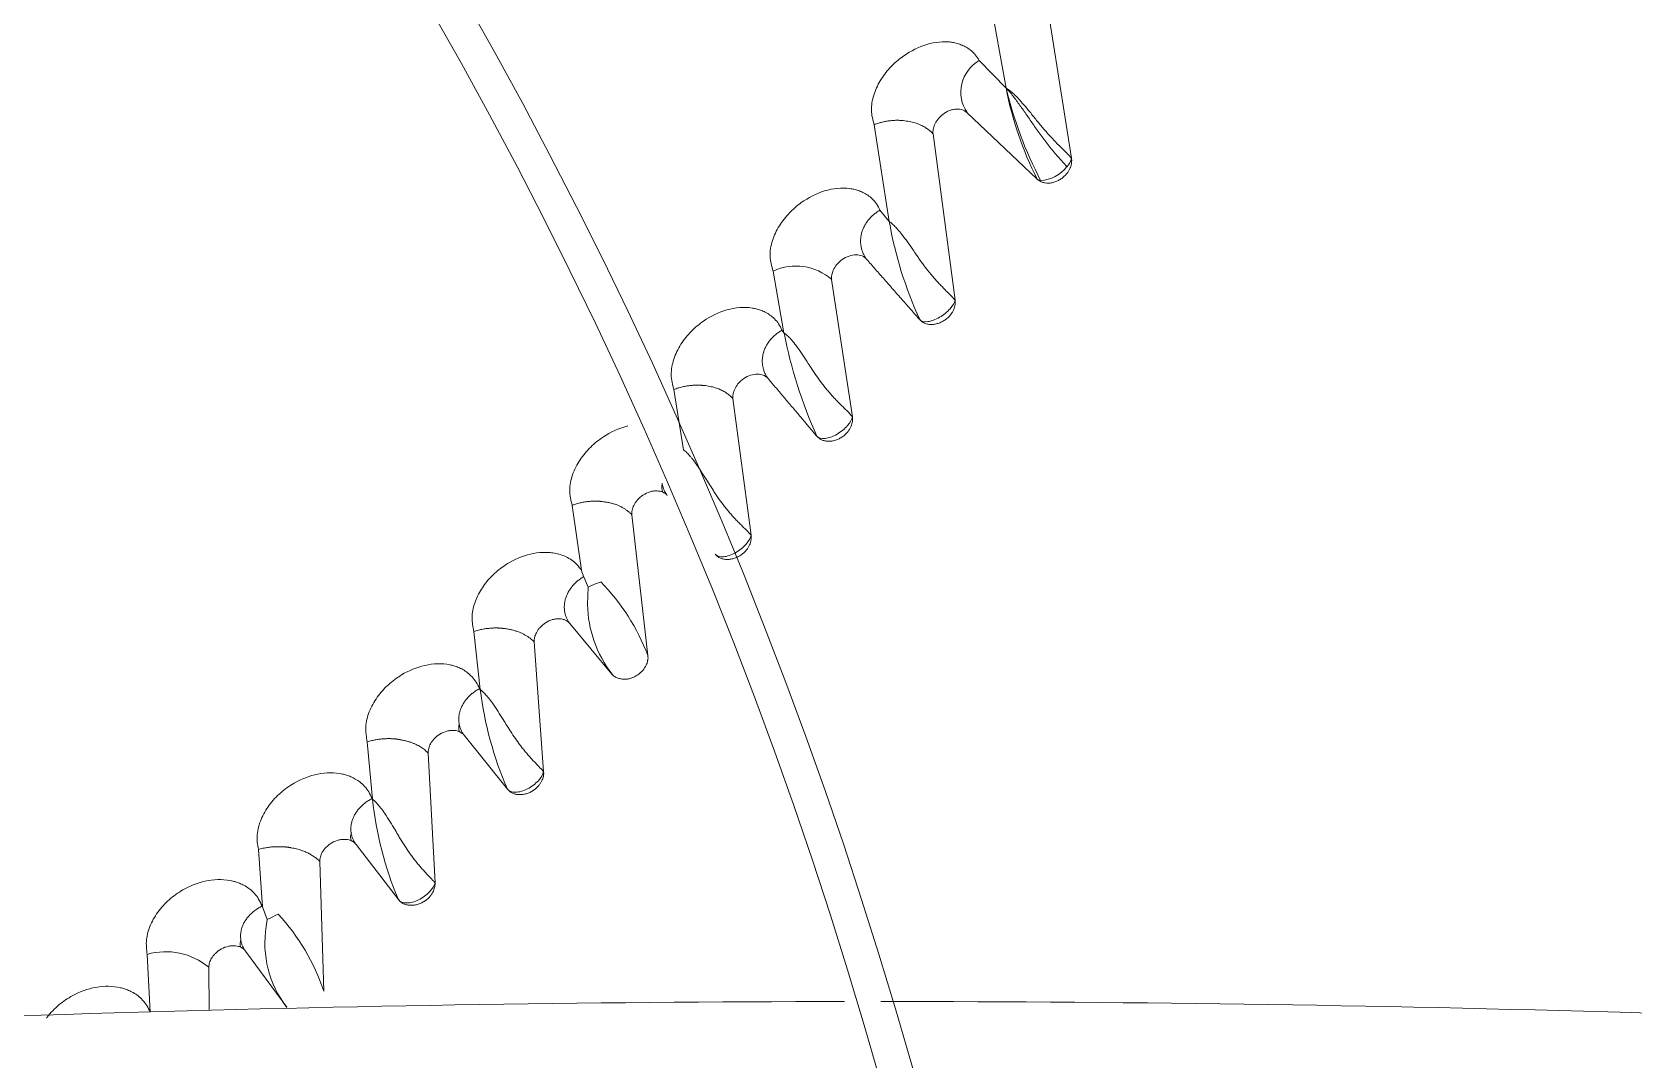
# Model space of a CAD drawing. Header units: millimetres. Extents: x 113490 to 142599, y -20467 to 115.
# Drawn here: x 130374.7 to 130490.2, y -10194.1 to -10119.9 of the extents above; entities that cross this region are included whole.
import ezdxf

# ---------------------------------------------------------------- set-up
doc = ezdxf.new("R2010")
doc.units = ezdxf.units.MM
doc.layers.add('DV3_0', color=7, linetype='Continuous')

msp = doc.modelspace()

# ---------------------------------------------------------------- linework, layer by layer
at = {"layer": 'DV3_0', "color": 7, "linetype": 'Continuous', "lineweight": 15}
for p, q in [((130443.34, -10115.26), (130444.92, -10123.99)), ((130447.54, -10115.85), (130449.63, -10129.04)), ((130444.92, -10123.99), (130442.98, -10122.01)), ((130447.16, -10130.55), (130442.1, -10125.76)), ((130435.41, -10126.64), (130436.48, -10133.6)), ((130439.65, -10127.28), (130441.24, -10139.27)), ((130436.48, -10133.6), (130435.82, -10132.79)), ((130428.12, -10137.18), (130428.9, -10141.63)), ((130432.34, -10137.79), (130433.84, -10147.68)), ((130428.9, -10141.63), (130428.76, -10141.44)), ((130420.97, -10145.72), (130421.65, -10150.06)), ((130425.22, -10146.37), (130426.53, -10156.23)), ((130413.63, -10154.07), (130414.3, -10158.75)), ((130417.94, -10154.75), (130419.09, -10164.89)), ((130414.79, -10159.97), (130414.46, -10159.22)), ((130414.79, -10159.97), (130415.24, -10159.75)), ((130415.24, -10159.75), (130415.71, -10159.58)), ((130414.74, -10161.21), (130414.79, -10159.97)), ((130406.55, -10163.16), (130407, -10167.35)), ((130416.5, -10166.23), (130413.46, -10162.59)), ((130410.89, -10163.92), (130411.57, -10173.27)), ((130407, -10167.35), (130406.95, -10167.28)), ((130398.85, -10171.12), (130399.23, -10175.25)), ((130408.96, -10174.54), (130405.84, -10170.65)), ((130403.25, -10171.93), (130403.74, -10181.28)), ((130399.23, -10175.25), (130399.2, -10175.21)), ((130391, -10178.88), (130391.3, -10183.01)), ((130401.1, -10182.49), (130398.05, -10178.53)), ((130395.43, -10179.75), (130395.73, -10189.1)), ((130391.3, -10183.01), (130391.27, -10182.97)), ((130391.64, -10183.94), (130391.3, -10183.01)), ((130391.56, -10184.44), (130391.64, -10183.94)), ((130391.64, -10183.94), (130391.99, -10183.75)), ((130391.99, -10183.75), (130392.26, -10183.62)), ((130392.26, -10183.62), (130392.44, -10183.55)), ((130393.05, -10190.26), (130390.08, -10186.21)), ((130382.98, -10186.44), (130383.21, -10190.61)), ((130387.43, -10187.38), (130387.46, -10190.48))]:
    msp.add_line(p, q, dxfattribs=at)
for centre, radius, start, end in [((130105.24, -10288.99), 551.5, 15.4775, 74.5225), ((130105.24, -10288.99), 456, 316.0129, 45.5635), ((130105.24, -10288.99), 477.5, 316.9802, 43.0198), ((130105.24, -10288.99), 453.5, 315.9918, 45.5613), ((130105.24, -10288.99), 457, 12.0648, 38.7918), ((130105.24, -10288.99), 346, 316.5062, 45.3204), ((130105.24, -10288.99), 343.5, 315.6512, 45.622), ((130444.3, -10124.29), 2.64, 120.02, 213.6405), ((130469.08, -10119.4), 24.59, 190.7346, 206.9553), ((130472.86, -10117.33), 28.72, 193.3894, 207.6128), ((130464.96, -10128.62), 28.9, 189.9095, 204.6566), ((130429.76, -10140.76), 3.94, 48.9972, 114.5532), ((130461.79, -10135.27), 33.49, 190.9397, 204.3643), ((130421.09, -10152.78), 0.996, 164.4286, 200.7731), ((130408.67, -10160.95), 6.04, 16.651, 21.4082), ((130404.36, -10170.54), 15.77, 20.989, 44.0203), ((130423.15, -10161.08), 8.41, 180.9081, 217.7819), ((130433.09, -10164.11), 26.29, 187.0764, 203.3625), ((130406.33, -10170.09), 0.885, 161.2275, 200.8008), ((130424.82, -10172.51), 25.74, 186.1174, 202.8222), ((130398.5, -10177.97), 0.845, 159.536, 201.092), ((130381.13, -10193.99), 15.39, 18.5208, 42.7185), ((130399.06, -10185.62), 7.59, 171.042, 217.6939), ((130384.33, -10191.08), 4.83, 50.0895, 106.1879), ((130390.48, -10185.66), 0.795, 157.3992, 201.2102), ((130435.61, -12030.74), 1840.9, 90.07296, 93.56963), ((130435.61, -12030.74), 1840.9, 86.5108, 89.99128)]:
    msp.add_arc(centre, radius, start, end, dxfattribs=at)
at = {"layer": 'DV3_0', "color": 7, "linetype": 'Continuous', "lineweight": 20}
for centre, radius, start, end in [((130105.24, -10288.99), 461.75, 11.9044, 42.2304), ((130447.28, -10128.1), 2.55, 272.8508, 322.5113), ((130448.33, -10128.73), 1.35, 316.5606, 346.5087), ((130447.45, -10130.16), 0.49, 233.7476, 265.2283)]:
    msp.add_arc(centre, radius, start, end, dxfattribs=at)
at = {"layer": 'DV3_0', "color": 7, "linetype": 'Continuous', "lineweight": 15}
for points, knots in [([(130442.98, -10122.01), (130442.9, -10121.87), (130442.74, -10121.61), (130442.43, -10121.3), (130442.1, -10121.06), (130441.76, -10120.89), (130441.41, -10120.77), (130441.08, -10120.69), (130440.3, -10120.6), (130438.97, -10120.8), (130437.53, -10121.6), (130436.5, -10122.53), (130435.8, -10123.45), (130435.33, -10124.5), (130435.13, -10125.62), (130435.31, -10126.29), (130435.41, -10126.64)], [0, 0, 0, 0, 0.043276, 0.083851, 0.121848, 0.157353, 0.190322, 0.220681, 0.248337, 0.398285, 0.545073, 0.62947, 0.718481, 0.810504, 0.904076, 1, 1, 1, 1]), ([(130444.92, -10123.99), (130444.96, -10124.01), (130445.03, -10124.06), (130445.15, -10124.14), (130445.27, -10124.23), (130445.38, -10124.33), (130445.57, -10124.5), (130445.85, -10124.79), (130446.22, -10125.21), (130446.58, -10125.64), (130446.86, -10125.99), (130447.09, -10126.28), (130447.31, -10126.55), (130447.56, -10126.85), (130447.9, -10127.24), (130448.33, -10127.72), (130448.78, -10128.16), (130449.08, -10128.46), (130449.28, -10128.66), (130449.47, -10128.86), (130449.58, -10128.98), (130449.63, -10129.04)], [0, 0, 0, 0, 0.021136, 0.043034, 0.065722, 0.089226, 0.113567, 0.180819, 0.267102, 0.36032, 0.424226, 0.458297, 0.515829, 0.568667, 0.616874, 0.728058, 0.829043, 0.871408, 0.913772, 0.956511, 1, 1, 1, 1]), ([(130449.3, -10129.65), (130449.21, -10129.54), (130449, -10129.31), (130448.55, -10128.81), (130448.01, -10128.17), (130447.44, -10127.41), (130446.91, -10126.66), (130446.41, -10125.93), (130445.92, -10125.23), (130445.43, -10124.56), (130445.09, -10124.16), (130444.92, -10123.99)], [0, 0, 0, 0, 0.062498, 0.125002, 0.250008, 0.375015, 0.500022, 0.625028, 0.750035, 0.875042, 1, 1, 1, 1]), ([(130442.1, -10125.76), (130442.08, -10125.73), (130442.03, -10125.69), (130441.95, -10125.64), (130441.87, -10125.6), (130441.74, -10125.55), (130441.57, -10125.51), (130441.34, -10125.5), (130441.1, -10125.53), (130440.76, -10125.63), (130440.36, -10125.86), (130439.99, -10126.22), (130439.79, -10126.56), (130439.7, -10126.8), (130439.66, -10126.97), (130439.64, -10127.13), (130439.65, -10127.23), (130439.65, -10127.28)], [0, 0, 0, 0, 0.030568, 0.061113, 0.091892, 0.123156, 0.188638, 0.255339, 0.326154, 0.398049, 0.546641, 0.690305, 0.807603, 0.857297, 0.906323, 0.95344, 1, 1, 1, 1]), ([(130435.41, -10126.64), (130435.46, -10126.61), (130435.56, -10126.57), (130435.72, -10126.52), (130435.87, -10126.48), (130436.01, -10126.44), (130436.15, -10126.41), (130436.28, -10126.38), (130436.41, -10126.36), (130436.53, -10126.35), (130436.65, -10126.33), (130436.76, -10126.32), (130436.86, -10126.32), (130436.95, -10126.31), (130437.04, -10126.31), (130437.12, -10126.31), (130437.19, -10126.31), (130437.26, -10126.32), (130437.31, -10126.32), (130437.37, -10126.32), (130437.41, -10126.32), (130437.45, -10126.33), (130437.48, -10126.33), (130437.65, -10126.35), (130437.94, -10126.39), (130438.34, -10126.49), (130438.68, -10126.61), (130438.99, -10126.76), (130439.25, -10126.93), (130439.47, -10127.1), (130439.59, -10127.22), (130439.65, -10127.28)], [0, 0, 0, 0, 0.034013, 0.066516, 0.097557, 0.127175, 0.155397, 0.182242, 0.207725, 0.231853, 0.254633, 0.276066, 0.296153, 0.314893, 0.332284, 0.348322, 0.363003, 0.376325, 0.388281, 0.398868, 0.408082, 0.415918, 0.422372, 0.427442, 0.521233, 0.61073, 0.696164, 0.77766, 0.855341, 0.929378, 1, 1, 1, 1]), ([(130449.63, -10129.04), (130449.64, -10129.07), (130449.65, -10129.12), (130449.65, -10129.2), (130449.65, -10129.28), (130449.64, -10129.39), (130449.62, -10129.54), (130449.56, -10129.71), (130449.48, -10129.89), (130449.31, -10130.16), (130449.07, -10130.42), (130448.76, -10130.62), (130448.51, -10130.74), (130448.24, -10130.82), (130447.98, -10130.85), (130447.74, -10130.83), (130447.54, -10130.78), (130447.38, -10130.71), (130447.26, -10130.64), (130447.19, -10130.58), (130447.16, -10130.55)], [0, 0, 0, 0, 0.023243, 0.046646, 0.070325, 0.094393, 0.141984, 0.190048, 0.245114, 0.300885, 0.441931, 0.51503, 0.588687, 0.662721, 0.735694, 0.804836, 0.873484, 0.916387, 0.958352, 1, 1, 1, 1]), ([(130435.82, -10132.79), (130435.75, -10132.64), (130435.6, -10132.34), (130435.29, -10131.98), (130434.96, -10131.71), (130434.61, -10131.51), (130434.28, -10131.37), (130433.96, -10131.28), (130433.18, -10131.14), (130431.84, -10131.28), (130430.33, -10132.05), (130429.26, -10132.97), (130428.52, -10133.91), (130428.02, -10134.98), (130427.82, -10136.14), (130428.02, -10136.83), (130428.12, -10137.18)], [0, 0, 0, 0, 0.045903, 0.088222, 0.127121, 0.162682, 0.194844, 0.223516, 0.248586, 0.398406, 0.542873, 0.627775, 0.717223, 0.809644, 0.90359, 1, 1, 1, 1]), ([(130435.82, -10132.79), (130435.78, -10132.82), (130435.7, -10132.87), (130435.57, -10132.95), (130435.46, -10133.04), (130435.35, -10133.13), (130435.24, -10133.23), (130435.14, -10133.33), (130435.05, -10133.43), (130434.96, -10133.54), (130434.88, -10133.65), (130434.8, -10133.77), (130434.73, -10133.89), (130434.67, -10134.01), (130434.61, -10134.13), (130434.56, -10134.25), (130434.52, -10134.38), (130434.49, -10134.51), (130434.46, -10134.63), (130434.44, -10134.76), (130434.43, -10134.89), (130434.43, -10135.02), (130434.43, -10135.14), (130434.44, -10135.27), (130434.46, -10135.39), (130434.48, -10135.52), (130434.52, -10135.64), (130434.56, -10135.76), (130434.6, -10135.88), (130434.65, -10135.99), (130434.71, -10136.11), (130434.78, -10136.22), (130434.83, -10136.29), (130434.86, -10136.32)], [0, 0, 0, 0, 0.030257, 0.060484, 0.09073, 0.121035, 0.151434, 0.181953, 0.212616, 0.243438, 0.274433, 0.30561, 0.336978, 0.36854, 0.400301, 0.432265, 0.464435, 0.496814, 0.529403, 0.562193, 0.595176, 0.628335, 0.661657, 0.695123, 0.728715, 0.762415, 0.796204, 0.830066, 0.863984, 0.897946, 0.93194, 0.965959, 1, 1, 1, 1]), ([(130436.48, -10133.6), (130436.52, -10133.63), (130436.6, -10133.69), (130436.72, -10133.79), (130436.84, -10133.9), (130436.96, -10134.02), (130437.16, -10134.23), (130437.44, -10134.57), (130437.8, -10135.07), (130438.15, -10135.57), (130438.43, -10135.97), (130438.7, -10136.37), (130438.99, -10136.77), (130439.31, -10137.19), (130439.59, -10137.52), (130439.82, -10137.79), (130440.04, -10138.03), (130440.27, -10138.27), (130440.48, -10138.49), (130440.69, -10138.7), (130440.89, -10138.9), (130441.08, -10139.09), (130441.18, -10139.21), (130441.24, -10139.27)], [0, 0, 0, 0, 0.02193, 0.044623, 0.068109, 0.092415, 0.117564, 0.1874, 0.278761, 0.36922, 0.434707, 0.474881, 0.55813, 0.630924, 0.676359, 0.719959, 0.762001, 0.802791, 0.842656, 0.881945, 0.921019, 0.960246, 1, 1, 1, 1]), ([(130434.86, -10136.32), (130434.81, -10136.28), (130434.72, -10136.18), (130434.48, -10136.05), (130434.1, -10135.98), (130433.58, -10136.07), (130433.08, -10136.33), (130432.69, -10136.7), (130432.45, -10137.09), (130432.35, -10137.4), (130432.33, -10137.63), (130432.34, -10137.74), (130432.34, -10137.79)], [0, 0, 0, 0, 0.06134, 0.123453, 0.255164, 0.397247, 0.545621, 0.688819, 0.805782, 0.90458, 0.952528, 1, 1, 1, 1]), ([(130438.69, -10140.68), (130438.48, -10140.44), (130438.06, -10139.96), (130437.42, -10139.24), (130436.79, -10138.52), (130436.15, -10137.79), (130435.5, -10137.06), (130435.07, -10136.57), (130434.86, -10136.32)], [0, 0, 0, 0, 0.162615, 0.326841, 0.492682, 0.660148, 0.82925, 1, 1, 1, 1]), ([(130428.76, -10141.44), (130428.68, -10141.29), (130428.54, -10140.99), (130428.24, -10140.63), (130427.91, -10140.35), (130427.57, -10140.14), (130427.23, -10139.99), (130426.91, -10139.9), (130426.14, -10139.75), (130424.79, -10139.86), (130423.28, -10140.6), (130422.18, -10141.51), (130421.42, -10142.45), (130420.91, -10143.52), (130420.69, -10144.68), (130420.87, -10145.37), (130420.97, -10145.72)], [0, 0, 0, 0, 0.045816, 0.088117, 0.127063, 0.162735, 0.195085, 0.224033, 0.249478, 0.398687, 0.541879, 0.628145, 0.718265, 0.810778, 0.904381, 1, 1, 1, 1]), ([(130441.24, -10139.27), (130441.24, -10139.3), (130441.25, -10139.35), (130441.25, -10139.44), (130441.25, -10139.52), (130441.24, -10139.63), (130441.21, -10139.78), (130441.14, -10139.96), (130441.05, -10140.14), (130440.87, -10140.41), (130440.6, -10140.66), (130440.28, -10140.85), (130440.02, -10140.96), (130439.75, -10141.02), (130439.49, -10141.04), (130439.24, -10141.01), (130439.05, -10140.94), (130438.9, -10140.86), (130438.78, -10140.78), (130438.72, -10140.72), (130438.69, -10140.68)], [0, 0, 0, 0, 0.023263, 0.046619, 0.070185, 0.09408, 0.142394, 0.191175, 0.246921, 0.303417, 0.444844, 0.517438, 0.590593, 0.664065, 0.736419, 0.804903, 0.872906, 0.916114, 0.958259, 1, 1, 1, 1]), ([(130441.24, -10139.27), (130441.21, -10139.45), (130441.08, -10139.68), (130440.68, -10140.12), (130440.41, -10140.35), (130439.83, -10140.68), (130439.53, -10140.79), (130439.01, -10140.86), (130438.81, -10140.81), (130438.69, -10140.68)], [0, 0, 0, 0, 0.25, 0.25, 0.5, 0.5, 0.75, 0.75, 1, 1, 1, 1]), ([(130428.76, -10141.44), (130428.72, -10141.47), (130428.63, -10141.52), (130428.51, -10141.6), (130428.39, -10141.68), (130428.28, -10141.77), (130428.17, -10141.87), (130428.07, -10141.97), (130427.97, -10142.07), (130427.88, -10142.18), (130427.8, -10142.29), (130427.72, -10142.41), (130427.65, -10142.52), (130427.59, -10142.64), (130427.53, -10142.76), (130427.48, -10142.89), (130427.44, -10143.01), (130427.4, -10143.14), (130427.38, -10143.26), (130427.36, -10143.39), (130427.34, -10143.52), (130427.34, -10143.64), (130427.34, -10143.77), (130427.35, -10143.89), (130427.37, -10144.02), (130427.39, -10144.14), (130427.42, -10144.26), (130427.46, -10144.38), (130427.5, -10144.5), (130427.56, -10144.61), (130427.62, -10144.72), (130427.68, -10144.83), (130427.73, -10144.9), (130427.76, -10144.93)], [0, 0, 0, 0, 0.030425, 0.060815, 0.091218, 0.121674, 0.152215, 0.182869, 0.213655, 0.244591, 0.275687, 0.306954, 0.338398, 0.370022, 0.401831, 0.433828, 0.466015, 0.498396, 0.530972, 0.563735, 0.596674, 0.629777, 0.663028, 0.696409, 0.729903, 0.763492, 0.797158, 0.830885, 0.864657, 0.898463, 0.932293, 0.966139, 1, 1, 1, 1]), ([(130428.9, -10141.63), (130428.95, -10141.66), (130429.03, -10141.73), (130429.16, -10141.84), (130429.28, -10141.96), (130429.41, -10142.1), (130429.6, -10142.32), (130429.9, -10142.7), (130430.26, -10143.24), (130430.62, -10143.78), (130430.91, -10144.22), (130431.19, -10144.65), (130431.5, -10145.09), (130431.83, -10145.53), (130432.12, -10145.87), (130432.35, -10146.14), (130432.59, -10146.4), (130432.82, -10146.64), (130433.05, -10146.87), (130433.27, -10147.09), (130433.48, -10147.29), (130433.67, -10147.49), (130433.78, -10147.62), (130433.84, -10147.68)], [0, 0, 0, 0, 0.022275, 0.045317, 0.069159, 0.093827, 0.119347, 0.190503, 0.284339, 0.374913, 0.441612, 0.484176, 0.567352, 0.639937, 0.684392, 0.726937, 0.767875, 0.807537, 0.846286, 0.884506, 0.922594, 0.960956, 1, 1, 1, 1]), ([(130427.76, -10144.93), (130427.71, -10144.89), (130427.62, -10144.79), (130427.38, -10144.66), (130427, -10144.58), (130426.49, -10144.66), (130425.99, -10144.91), (130425.59, -10145.27), (130425.34, -10145.67), (130425.24, -10145.98), (130425.21, -10146.2), (130425.22, -10146.31), (130425.22, -10146.37)], [0, 0, 0, 0, 0.061421, 0.123667, 0.255432, 0.397199, 0.544968, 0.687719, 0.804815, 0.904048, 0.952278, 1, 1, 1, 1]), ([(130420.97, -10145.72), (130421.02, -10145.7), (130421.12, -10145.66), (130421.28, -10145.61), (130421.43, -10145.57), (130421.58, -10145.53), (130421.72, -10145.5), (130421.86, -10145.47), (130421.99, -10145.45), (130422.11, -10145.44), (130422.23, -10145.42), (130422.34, -10145.42), (130422.44, -10145.41), (130422.54, -10145.41), (130422.62, -10145.4), (130422.71, -10145.4), (130422.78, -10145.41), (130422.85, -10145.41), (130422.91, -10145.41), (130422.96, -10145.41), (130423.01, -10145.42), (130423.05, -10145.42), (130423.08, -10145.42), (130423.1, -10145.43), (130423.27, -10145.44), (130423.55, -10145.49), (130423.94, -10145.58), (130424.28, -10145.71), (130424.57, -10145.85), (130424.83, -10146.02), (130425.04, -10146.19), (130425.16, -10146.31), (130425.22, -10146.37)], [0, 0, 0, 0, 0.034382, 0.067257, 0.09867, 0.128653, 0.157228, 0.184415, 0.210227, 0.234673, 0.257758, 0.279488, 0.299864, 0.318888, 0.336558, 0.352873, 0.367831, 0.38143, 0.393667, 0.404538, 0.41404, 0.42217, 0.428926, 0.434304, 0.438302, 0.530373, 0.618142, 0.701875, 0.781741, 0.85791, 0.930582, 1, 1, 1, 1]), ([(130431.28, -10149.09), (130431.09, -10148.86), (130430.7, -10148.4), (130430.11, -10147.72), (130429.53, -10147.02), (130428.94, -10146.33), (130428.35, -10145.63), (130427.96, -10145.17), (130427.76, -10144.93)], [0, 0, 0, 0, 0.163033, 0.327514, 0.493444, 0.66083, 0.829679, 1, 1, 1, 1]), ([(130433.84, -10147.68), (130433.84, -10147.71), (130433.85, -10147.76), (130433.86, -10147.84), (130433.85, -10147.93), (130433.84, -10148.05), (130433.81, -10148.2), (130433.75, -10148.38), (130433.65, -10148.56), (130433.47, -10148.83), (130433.2, -10149.08), (130432.88, -10149.28), (130432.62, -10149.38), (130432.35, -10149.44), (130432.08, -10149.46), (130431.83, -10149.42), (130431.64, -10149.36), (130431.49, -10149.28), (130431.37, -10149.19), (130431.31, -10149.12), (130431.28, -10149.09)], [0, 0, 0, 0, 0.023849, 0.04779, 0.071955, 0.096472, 0.145038, 0.194053, 0.249314, 0.305365, 0.445367, 0.517672, 0.590601, 0.663955, 0.736204, 0.80467, 0.872684, 0.915931, 0.958145, 1, 1, 1, 1]), ([(130433.84, -10147.68), (130433.82, -10147.86), (130433.69, -10148.09), (130433.29, -10148.55), (130433.02, -10148.77), (130432.44, -10149.11), (130432.13, -10149.22), (130431.61, -10149.28), (130431.4, -10149.22), (130431.28, -10149.09)], [0, 0, 0, 0, 0.25, 0.25, 0.5, 0.5, 0.75, 0.75, 1, 1, 1, 1]), ([(130417.65, -10148.34), (130417.62, -10148.35), (130417.01, -10148.51), (130416.05, -10148.95), (130414.93, -10149.85), (130414.15, -10150.78), (130413.61, -10151.86), (130413.37, -10153.01), (130413.54, -10153.71), (130413.63, -10154.07)], [0.3922784, 0.3922784, 0.3922784, 0.3922784, 0.3989376, 0.5409153, 0.6281958, 0.718865, 0.8114508, 0.9049035, 1, 1, 1, 1]), ([(130421.65, -10150.06), (130421.69, -10150.1), (130421.78, -10150.17), (130421.9, -10150.28), (130422.03, -10150.41), (130422.15, -10150.55), (130422.35, -10150.78), (130422.64, -10151.18), (130423, -10151.73), (130423.35, -10152.28), (130423.64, -10152.73), (130423.91, -10153.17), (130424.22, -10153.62), (130424.55, -10154.06), (130424.83, -10154.41), (130425.06, -10154.69), (130425.29, -10154.95), (130425.52, -10155.19), (130425.75, -10155.42), (130425.97, -10155.64), (130426.17, -10155.85), (130426.36, -10156.04), (130426.47, -10156.16), (130426.53, -10156.23)], [0, 0, 0, 0, 0.022497, 0.045774, 0.069863, 0.094794, 0.12059, 0.192426, 0.287536, 0.377894, 0.444911, 0.488356, 0.571521, 0.643997, 0.688181, 0.730404, 0.770967, 0.810203, 0.848479, 0.886185, 0.923729, 0.961527, 1, 1, 1, 1]), ([(130420.11, -10152.47), (130420.12, -10152.51), (130420.13, -10152.58), (130420.16, -10152.7), (130420.2, -10152.81), (130420.24, -10152.93), (130420.29, -10153.04), (130420.35, -10153.15), (130420.42, -10153.26), (130420.47, -10153.33), (130420.49, -10153.36)], [0.7367221, 0.7367221, 0.7367221, 0.7367221, 0.7643288, 0.7978965, 0.8315165, 0.8651746, 0.8988591, 0.9325612, 0.9662753, 1, 1, 1, 1]), ([(130413.63, -10154.07), (130413.68, -10154.05), (130413.79, -10154.01), (130413.95, -10153.96), (130414.1, -10153.92), (130414.25, -10153.88), (130414.4, -10153.85), (130414.54, -10153.83), (130414.67, -10153.81), (130414.79, -10153.8), (130414.91, -10153.78), (130415.02, -10153.78), (130415.12, -10153.77), (130415.22, -10153.77), (130415.3, -10153.77), (130415.39, -10153.77), (130415.46, -10153.77), (130415.53, -10153.77), (130415.59, -10153.78), (130415.64, -10153.78), (130415.68, -10153.79), (130415.72, -10153.79), (130415.75, -10153.79), (130415.78, -10153.8), (130415.79, -10153.8), (130415.91, -10153.81), (130416.12, -10153.84), (130416.41, -10153.9), (130416.67, -10153.97), (130416.91, -10154.06), (130417.13, -10154.16), (130417.33, -10154.27), (130417.51, -10154.38), (130417.67, -10154.5), (130417.81, -10154.63), (130417.9, -10154.71), (130417.94, -10154.75)], [0, 0, 0, 0, 0.034452, 0.067384, 0.098837, 0.12884, 0.157416, 0.18458, 0.210346, 0.234722, 0.257714, 0.279327, 0.299562, 0.318421, 0.335903, 0.352008, 0.366734, 0.380078, 0.392038, 0.402612, 0.411796, 0.419587, 0.425984, 0.430984, 0.434584, 0.436784, 0.502175, 0.565322, 0.626349, 0.685335, 0.742342, 0.797432, 0.850666, 0.902117, 0.951866, 1, 1, 1, 1]), ([(130420.49, -10153.36), (130420.48, -10153.34), (130420.44, -10153.3), (130420.38, -10153.25), (130420.32, -10153.2), (130420.25, -10153.16), (130420.14, -10153.1), (130419.98, -10153.05), (130419.75, -10153.02), (130419.5, -10153.03), (130419.15, -10153.1), (130418.73, -10153.31), (130418.38, -10153.61), (130418.18, -10153.88), (130418.07, -10154.06), (130418, -10154.25), (130417.95, -10154.42), (130417.93, -10154.59), (130417.94, -10154.7), (130417.94, -10154.75)], [0, 0, 0, 0, 0.024678, 0.049276, 0.073933, 0.098788, 0.123975, 0.189522, 0.256186, 0.326612, 0.39802, 0.544943, 0.686929, 0.745909, 0.804137, 0.854279, 0.903786, 0.952122, 1, 1, 1, 1]), ([(130426.53, -10156.23), (130426.53, -10156.25), (130426.54, -10156.31), (130426.54, -10156.39), (130426.54, -10156.48), (130426.52, -10156.6), (130426.49, -10156.75), (130426.42, -10156.93), (130426.33, -10157.11), (130426.14, -10157.38), (130425.87, -10157.62), (130425.54, -10157.81), (130425.28, -10157.91), (130425.01, -10157.97), (130424.74, -10157.98), (130424.5, -10157.94), (130424.3, -10157.87), (130424.15, -10157.79), (130424.04, -10157.7), (130423.98, -10157.63), (130423.95, -10157.6)], [0, 0, 0, 0, 0.023897, 0.047874, 0.072064, 0.096593, 0.145534, 0.194892, 0.25028, 0.306447, 0.445924, 0.517891, 0.590493, 0.663638, 0.735728, 0.804216, 0.872309, 0.915692, 0.95803, 1, 1, 1, 1]), ([(130426.53, -10156.23), (130426.5, -10156.41), (130426.37, -10156.64), (130425.97, -10157.1), (130425.69, -10157.33), (130425.11, -10157.65), (130424.8, -10157.76), (130424.28, -10157.8), (130424.07, -10157.74), (130423.95, -10157.6)], [0, 0, 0, 0, 0.25, 0.25, 0.5, 0.5, 0.75, 0.75, 1, 1, 1, 1]), ([(130414.3, -10158.75), (130414.19, -10158.61), (130413.99, -10158.34), (130413.61, -10158.02), (130413.21, -10157.78), (130412.78, -10157.61), (130412.36, -10157.51), (130411.52, -10157.41), (130410.19, -10157.6), (130408.76, -10158.34), (130407.73, -10159.23), (130407.04, -10160.11), (130406.56, -10161.11), (130406.34, -10162.18), (130406.48, -10162.83), (130406.55, -10163.16)], [0, 0, 0, 0, 0.049007, 0.095446, 0.139468, 0.181114, 0.22038, 0.257178, 0.405723, 0.54922, 0.63594, 0.72517, 0.815746, 0.907169, 1, 1, 1, 1]), ([(130414.46, -10159.22), (130414.42, -10159.24), (130414.33, -10159.29), (130414.22, -10159.37), (130414.1, -10159.46), (130413.99, -10159.54), (130413.89, -10159.64), (130413.79, -10159.73), (130413.69, -10159.83), (130413.61, -10159.94), (130413.53, -10160.05), (130413.45, -10160.16), (130413.38, -10160.27), (130413.32, -10160.38), (130413.26, -10160.5), (130413.21, -10160.62), (130413.17, -10160.74), (130413.13, -10160.86), (130413.1, -10160.98), (130413.08, -10161.1), (130413.07, -10161.22), (130413.06, -10161.34), (130413.06, -10161.47), (130413.07, -10161.59), (130413.08, -10161.71), (130413.11, -10161.82), (130413.13, -10161.94), (130413.17, -10162.06), (130413.21, -10162.17), (130413.26, -10162.28), (130413.32, -10162.38), (130413.38, -10162.49), (130413.43, -10162.56), (130413.46, -10162.59)], [0, 0, 0, 0, 0.030377, 0.060748, 0.091153, 0.121627, 0.152197, 0.182886, 0.213712, 0.244687, 0.275822, 0.307124, 0.338597, 0.370244, 0.402069, 0.434073, 0.466259, 0.49863, 0.531186, 0.563923, 0.596832, 0.6299, 0.663115, 0.69646, 0.729919, 0.763477, 0.797117, 0.830824, 0.864585, 0.89839, 0.93223, 0.9661, 1, 1, 1, 1]), ([(130406.55, -10163.16), (130406.6, -10163.14), (130406.71, -10163.11), (130406.88, -10163.06), (130407.04, -10163.03), (130407.2, -10163), (130407.35, -10162.97), (130407.49, -10162.95), (130407.62, -10162.94), (130407.75, -10162.92), (130407.87, -10162.92), (130407.99, -10162.91), (130408.09, -10162.91), (130408.19, -10162.91), (130408.28, -10162.91), (130408.37, -10162.92), (130408.44, -10162.92), (130408.51, -10162.93), (130408.57, -10162.93), (130408.63, -10162.94), (130408.67, -10162.94), (130408.71, -10162.95), (130408.74, -10162.95), (130408.77, -10162.96), (130408.79, -10162.96), (130408.9, -10162.97), (130409.1, -10163.01), (130409.38, -10163.07), (130409.64, -10163.15), (130409.88, -10163.24), (130410.1, -10163.34), (130410.29, -10163.45), (130410.47, -10163.56), (130410.63, -10163.68), (130410.77, -10163.8), (130410.85, -10163.88), (130410.89, -10163.92)], [0, 0, 0, 0, 0.035479, 0.069398, 0.101793, 0.132694, 0.162122, 0.190094, 0.21662, 0.241709, 0.265367, 0.287598, 0.308404, 0.327787, 0.345745, 0.36228, 0.377388, 0.391068, 0.403318, 0.414135, 0.423517, 0.431461, 0.437964, 0.443025, 0.446641, 0.448812, 0.512732, 0.574463, 0.634121, 0.691792, 0.747544, 0.801444, 0.853561, 0.903971, 0.952755, 1, 1, 1, 1]), ([(130413.46, -10162.59), (130413.43, -10162.56), (130413.39, -10162.52), (130413.32, -10162.45), (130413.23, -10162.4), (130413.11, -10162.33), (130412.94, -10162.27), (130412.71, -10162.24), (130412.47, -10162.25), (130412.12, -10162.32), (130411.71, -10162.51), (130411.36, -10162.81), (130411.15, -10163.06), (130411.05, -10163.24), (130410.97, -10163.42), (130410.92, -10163.59), (130410.89, -10163.76), (130410.89, -10163.87), (130410.89, -10163.92)], [0, 0, 0, 0, 0.031145, 0.062218, 0.093482, 0.125195, 0.191206, 0.258243, 0.328679, 0.399965, 0.545868, 0.68677, 0.745639, 0.803769, 0.854012, 0.903665, 0.952, 1, 1, 1, 1]), ([(130406.95, -10167.28), (130406.88, -10167.12), (130406.73, -10166.82), (130406.43, -10166.44), (130406.1, -10166.14), (130405.76, -10165.91), (130405.43, -10165.75), (130405.11, -10165.64), (130404.35, -10165.45), (130403.03, -10165.49), (130401.49, -10166.13), (130400.34, -10166.98), (130399.53, -10167.89), (130398.95, -10168.94), (130398.67, -10170.07), (130398.79, -10170.77), (130398.85, -10171.12)], [0, 0, 0, 0, 0.047036, 0.090401, 0.130202, 0.166503, 0.199277, 0.228461, 0.253972, 0.401518, 0.541059, 0.630182, 0.721571, 0.813945, 0.906561, 1, 1, 1, 1]), ([(130419.09, -10164.89), (130419.09, -10164.92), (130419.1, -10164.99), (130419.1, -10165.08), (130419.09, -10165.18), (130419.07, -10165.29), (130419.03, -10165.44), (130418.93, -10165.68), (130418.77, -10165.93), (130418.54, -10166.16), (130418.32, -10166.33), (130418.07, -10166.46), (130417.81, -10166.56), (130417.54, -10166.61), (130417.29, -10166.61), (130417.04, -10166.57), (130416.85, -10166.5), (130416.7, -10166.42), (130416.59, -10166.34), (130416.53, -10166.27), (130416.5, -10166.23)], [0, 0, 0, 0, 0.028178, 0.055352, 0.08164, 0.107171, 0.153927, 0.201767, 0.313928, 0.380235, 0.452708, 0.523632, 0.595246, 0.666832, 0.737628, 0.806405, 0.87473, 0.917481, 0.959025, 1, 1, 1, 1]), ([(130406.95, -10167.28), (130406.91, -10167.31), (130406.82, -10167.35), (130406.7, -10167.43), (130406.58, -10167.51), (130406.46, -10167.6), (130406.35, -10167.69), (130406.24, -10167.78), (130406.14, -10167.88), (130406.05, -10167.99), (130405.96, -10168.09), (130405.88, -10168.2), (130405.81, -10168.32), (130405.74, -10168.43), (130405.68, -10168.55), (130405.62, -10168.67), (130405.58, -10168.79), (130405.54, -10168.91), (130405.5, -10169.03), (130405.48, -10169.15), (130405.46, -10169.28), (130405.45, -10169.4), (130405.45, -10169.52), (130405.46, -10169.64), (130405.47, -10169.76), (130405.49, -10169.88), (130405.52, -10170), (130405.55, -10170.11), (130405.59, -10170.23), (130405.64, -10170.34), (130405.7, -10170.45), (130405.77, -10170.55), (130405.81, -10170.62), (130405.84, -10170.65)], [0, 0, 0, 0, 0.03062, 0.061208, 0.091809, 0.122459, 0.153186, 0.184014, 0.214963, 0.246044, 0.277269, 0.308645, 0.340177, 0.371867, 0.403719, 0.435736, 0.46792, 0.500276, 0.532804, 0.565501, 0.598358, 0.631363, 0.664502, 0.69776, 0.73112, 0.764565, 0.798081, 0.831652, 0.865266, 0.898913, 0.932586, 0.966281, 1, 1, 1, 1]), ([(130407, -10167.35), (130407.04, -10167.38), (130407.12, -10167.45), (130407.24, -10167.56), (130407.36, -10167.68), (130407.47, -10167.81), (130407.66, -10168.03), (130407.94, -10168.4), (130408.28, -10168.93), (130408.62, -10169.46), (130408.89, -10169.89), (130409.15, -10170.31), (130409.43, -10170.74), (130409.74, -10171.18), (130410, -10171.52), (130410.22, -10171.79), (130410.43, -10172.05), (130410.65, -10172.29), (130410.85, -10172.51), (130411.05, -10172.72), (130411.24, -10172.92), (130411.42, -10173.1), (130411.52, -10173.21), (130411.57, -10173.27)], [0, 0, 0, 0, 0.022443, 0.045639, 0.06962, 0.094413, 0.12004, 0.191521, 0.285248, 0.377064, 0.444002, 0.485838, 0.570203, 0.643535, 0.688385, 0.731167, 0.772156, 0.811664, 0.850038, 0.887652, 0.924906, 0.962214, 1, 1, 1, 1]), ([(130398.85, -10171.12), (130398.91, -10171.1), (130399.01, -10171.07), (130399.18, -10171.03), (130399.33, -10171), (130399.48, -10170.97), (130399.63, -10170.95), (130399.77, -10170.93), (130399.9, -10170.91), (130400.03, -10170.9), (130400.15, -10170.9), (130400.27, -10170.89), (130400.37, -10170.89), (130400.47, -10170.89), (130400.57, -10170.89), (130400.65, -10170.9), (130400.73, -10170.9), (130400.8, -10170.91), (130400.87, -10170.91), (130400.93, -10170.92), (130400.98, -10170.93), (130401.03, -10170.93), (130401.07, -10170.94), (130401.1, -10170.94), (130401.13, -10170.95), (130401.15, -10170.95), (130401.16, -10170.95), (130401.25, -10170.97), (130401.42, -10171), (130401.66, -10171.05), (130401.88, -10171.12), (130402.09, -10171.19), (130402.28, -10171.27), (130402.46, -10171.35), (130402.62, -10171.44), (130402.77, -10171.53), (130402.91, -10171.63), (130403.03, -10171.73), (130403.14, -10171.83), (130403.21, -10171.9), (130403.25, -10171.93)], [0, 0, 0, 0, 0.033907, 0.066422, 0.097575, 0.127386, 0.155873, 0.183049, 0.208925, 0.233507, 0.256801, 0.278813, 0.299544, 0.318996, 0.337171, 0.354069, 0.369688, 0.384029, 0.39709, 0.408869, 0.419364, 0.428572, 0.436492, 0.443121, 0.448458, 0.4525, 0.455247, 0.456697, 0.509325, 0.560446, 0.61013, 0.658427, 0.705382, 0.751036, 0.795428, 0.8386, 0.880596, 0.921463, 0.961247, 1, 1, 1, 1]), ([(130405.84, -10170.65), (130405.82, -10170.63), (130405.78, -10170.58), (130405.7, -10170.51), (130405.62, -10170.46), (130405.5, -10170.39), (130405.33, -10170.33), (130405.1, -10170.29), (130404.86, -10170.29), (130404.51, -10170.36), (130404.09, -10170.54), (130403.74, -10170.82), (130403.53, -10171.08), (130403.42, -10171.25), (130403.33, -10171.43), (130403.28, -10171.6), (130403.25, -10171.77), (130403.25, -10171.88), (130403.25, -10171.93)], [0, 0, 0, 0, 0.031241, 0.062418, 0.093791, 0.125616, 0.19178, 0.258934, 0.329339, 0.400547, 0.545932, 0.686248, 0.74507, 0.803167, 0.853519, 0.903304, 0.951794, 1, 1, 1, 1]), ([(130399.2, -10175.21), (130399.13, -10175.04), (130398.98, -10174.73), (130398.68, -10174.33), (130398.35, -10174.03), (130398.01, -10173.8), (130397.68, -10173.64), (130397.37, -10173.52), (130396.62, -10173.32), (130395.31, -10173.33), (130393.75, -10173.94), (130392.58, -10174.76), (130391.74, -10175.66), (130391.15, -10176.7), (130390.84, -10177.83), (130390.94, -10178.53), (130391, -10178.88)], [0, 0, 0, 0, 0.048342, 0.092635, 0.132982, 0.169436, 0.201959, 0.230483, 0.25492, 0.402152, 0.540605, 0.6308, 0.722713, 0.815102, 0.90736, 1, 1, 1, 1]), ([(130411.57, -10173.27), (130411.57, -10173.3), (130411.58, -10173.35), (130411.57, -10173.44), (130411.57, -10173.52), (130411.55, -10173.64), (130411.51, -10173.78), (130411.43, -10173.96), (130411.32, -10174.14), (130411.12, -10174.4), (130410.85, -10174.63), (130410.53, -10174.8), (130410.27, -10174.88), (130410, -10174.93), (130409.74, -10174.93), (130409.5, -10174.89), (130409.31, -10174.82), (130409.16, -10174.73), (130409.05, -10174.64), (130408.99, -10174.57), (130408.96, -10174.54)], [0, 0, 0, 0, 0.024042, 0.048168, 0.072506, 0.097179, 0.146572, 0.196318, 0.25187, 0.30816, 0.446127, 0.517252, 0.58906, 0.661781, 0.733631, 0.802402, 0.870886, 0.914714, 0.957535, 1, 1, 1, 1]), ([(130411.57, -10173.27), (130411.53, -10173.46), (130411.4, -10173.7), (130410.98, -10174.14), (130410.7, -10174.36), (130410.12, -10174.66), (130409.81, -10174.75), (130409.29, -10174.76), (130409.08, -10174.69), (130408.96, -10174.54)], [0, 0, 0, 0, 0.25, 0.25, 0.5, 0.5, 0.75, 0.75, 1, 1, 1, 1]), ([(130399.2, -10175.21), (130399.16, -10175.23), (130399.07, -10175.28), (130398.94, -10175.35), (130398.82, -10175.43), (130398.7, -10175.52), (130398.59, -10175.6), (130398.48, -10175.7), (130398.38, -10175.8), (130398.29, -10175.9), (130398.2, -10176), (130398.12, -10176.11), (130398.04, -10176.22), (130397.97, -10176.33), (130397.91, -10176.45), (130397.85, -10176.57), (130397.8, -10176.68), (130397.76, -10176.8), (130397.73, -10176.92), (130397.7, -10177.05), (130397.68, -10177.17), (130397.67, -10177.29), (130397.67, -10177.41), (130397.67, -10177.53), (130397.69, -10177.65), (130397.7, -10177.77), (130397.73, -10177.88), (130397.77, -10178), (130397.81, -10178.11), (130397.86, -10178.22), (130397.91, -10178.32), (130397.98, -10178.43), (130398.02, -10178.49), (130398.05, -10178.53)], [0, 0, 0, 0, 0.030718, 0.061403, 0.092096, 0.122834, 0.153646, 0.184553, 0.215574, 0.246721, 0.278005, 0.309431, 0.341004, 0.372728, 0.404604, 0.436635, 0.468824, 0.501175, 0.53369, 0.566365, 0.599192, 0.632159, 0.665253, 0.698458, 0.731759, 0.76514, 0.798585, 0.83208, 0.865614, 0.899177, 0.932763, 0.966369, 1, 1, 1, 1]), ([(130399.23, -10175.25), (130399.27, -10175.28), (130399.35, -10175.35), (130399.46, -10175.47), (130399.58, -10175.59), (130399.7, -10175.73), (130399.89, -10175.95), (130400.16, -10176.34), (130400.5, -10176.88), (130400.83, -10177.42), (130401.09, -10177.86), (130401.35, -10178.29), (130401.63, -10178.73), (130401.93, -10179.18), (130402.19, -10179.52), (130402.4, -10179.8), (130402.61, -10180.05), (130402.82, -10180.29), (130403.03, -10180.52), (130403.22, -10180.73), (130403.41, -10180.93), (130403.59, -10181.11), (130403.69, -10181.22), (130403.74, -10181.28)], [0, 0, 0, 0, 0.022637, 0.046049, 0.070267, 0.095318, 0.121227, 0.193346, 0.288378, 0.379765, 0.446996, 0.489882, 0.574046, 0.64723, 0.691817, 0.734288, 0.774921, 0.814029, 0.851965, 0.889113, 0.925882, 0.962699, 1, 1, 1, 1]), ([(130398.05, -10178.53), (130398.03, -10178.51), (130398, -10178.47), (130397.94, -10178.41), (130397.88, -10178.36), (130397.82, -10178.31), (130397.71, -10178.25), (130397.54, -10178.19), (130397.32, -10178.15), (130397.07, -10178.15), (130396.73, -10178.2), (130396.3, -10178.37), (130395.94, -10178.65), (130395.73, -10178.9), (130395.61, -10179.07), (130395.52, -10179.25), (130395.47, -10179.42), (130395.43, -10179.59), (130395.43, -10179.7), (130395.43, -10179.75)], [0, 0, 0, 0, 0.025093, 0.050113, 0.075192, 0.100464, 0.126059, 0.192379, 0.259662, 0.330051, 0.401197, 0.546082, 0.685809, 0.744576, 0.802632, 0.853069, 0.902965, 0.951658, 1, 1, 1, 1]), ([(130391, -10178.88), (130391.05, -10178.86), (130391.16, -10178.83), (130391.33, -10178.79), (130391.49, -10178.76), (130391.65, -10178.74), (130391.8, -10178.72), (130391.95, -10178.7), (130392.09, -10178.69), (130392.22, -10178.68), (130392.34, -10178.68), (130392.46, -10178.68), (130392.57, -10178.68), (130392.67, -10178.68), (130392.77, -10178.68), (130392.85, -10178.69), (130392.93, -10178.7), (130393.01, -10178.7), (130393.07, -10178.71), (130393.13, -10178.72), (130393.19, -10178.73), (130393.23, -10178.73), (130393.27, -10178.74), (130393.3, -10178.74), (130393.33, -10178.75), (130393.34, -10178.75), (130393.36, -10178.75), (130393.43, -10178.77), (130393.56, -10178.79), (130393.76, -10178.84), (130393.94, -10178.89), (130394.11, -10178.94), (130394.27, -10179), (130394.43, -10179.07), (130394.57, -10179.13), (130394.71, -10179.2), (130394.83, -10179.28), (130394.95, -10179.35), (130395.06, -10179.43), (130395.16, -10179.51), (130395.26, -10179.59), (130395.35, -10179.67), (130395.4, -10179.72), (130395.43, -10179.75)], [0, 0, 0, 0, 0.034846, 0.068249, 0.100236, 0.130829, 0.160043, 0.18789, 0.214382, 0.239524, 0.263322, 0.285781, 0.306904, 0.326692, 0.345148, 0.36227, 0.378058, 0.392512, 0.40563, 0.41741, 0.42785, 0.436947, 0.444699, 0.451105, 0.456161, 0.459868, 0.462222, 0.463225, 0.504898, 0.545618, 0.585421, 0.624335, 0.662384, 0.69959, 0.735973, 0.771553, 0.806353, 0.840393, 0.873695, 0.906283, 0.93818, 0.969411, 1, 1, 1, 1]), ([(130391.27, -10182.97), (130391.19, -10182.79), (130391.05, -10182.46), (130390.74, -10182.06), (130390.41, -10181.75), (130390.07, -10181.51), (130389.74, -10181.35), (130389.44, -10181.24), (130388.71, -10181.03), (130387.41, -10181), (130385.85, -10181.57), (130384.66, -10182.37), (130383.8, -10183.26), (130383.18, -10184.29), (130382.86, -10185.4), (130382.94, -10186.09), (130382.98, -10186.44)], [0, 0, 0, 0, 0.050082, 0.095597, 0.136643, 0.173258, 0.205394, 0.23297, 0.255894, 0.402955, 0.54033, 0.631502, 0.723885, 0.816264, 0.908157, 1, 1, 1, 1]), ([(130403.74, -10181.28), (130403.74, -10181.3), (130403.74, -10181.36), (130403.74, -10181.44), (130403.73, -10181.53), (130403.71, -10181.65), (130403.66, -10181.79), (130403.58, -10181.97), (130403.47, -10182.15), (130403.27, -10182.4), (130402.99, -10182.62), (130402.66, -10182.78), (130402.4, -10182.87), (130402.13, -10182.91), (130401.87, -10182.9), (130401.63, -10182.86), (130401.44, -10182.78), (130401.29, -10182.69), (130401.19, -10182.6), (130401.13, -10182.53), (130401.1, -10182.49)], [0, 0, 0, 0, 0.02414, 0.048356, 0.072777, 0.09753, 0.147047, 0.196896, 0.252432, 0.308704, 0.446138, 0.517004, 0.588587, 0.66122, 0.733031, 0.801899, 0.870513, 0.914469, 0.957415, 1, 1, 1, 1]), ([(130403.74, -10181.28), (130403.7, -10181.47), (130403.55, -10181.71), (130403.13, -10182.15), (130402.85, -10182.36), (130402.26, -10182.66), (130401.95, -10182.74), (130401.43, -10182.73), (130401.22, -10182.65), (130401.1, -10182.49)], [0, 0, 0, 0, 0.25, 0.25, 0.5, 0.5, 0.75, 0.75, 1, 1, 1, 1]), ([(130391.27, -10182.97), (130391.22, -10182.99), (130391.13, -10183.03), (130391.01, -10183.1), (130390.88, -10183.18), (130390.77, -10183.26), (130390.65, -10183.35), (130390.55, -10183.44), (130390.44, -10183.54), (130390.35, -10183.63), (130390.26, -10183.74), (130390.17, -10183.84), (130390.1, -10183.95), (130390.03, -10184.06), (130389.96, -10184.17), (130389.9, -10184.29), (130389.85, -10184.4), (130389.81, -10184.52), (130389.78, -10184.64), (130389.75, -10184.76), (130389.73, -10184.88), (130389.72, -10185), (130389.71, -10185.12), (130389.72, -10185.23), (130389.73, -10185.35), (130389.74, -10185.47), (130389.77, -10185.58), (130389.8, -10185.69), (130389.84, -10185.8), (130389.89, -10185.91), (130389.95, -10186.01), (130390.01, -10186.12), (130390.06, -10186.18), (130390.08, -10186.21)], [0, 0, 0, 0, 0.030834, 0.06163, 0.092431, 0.123271, 0.154179, 0.185176, 0.21628, 0.247503, 0.278854, 0.310338, 0.34196, 0.373722, 0.405626, 0.437675, 0.46987, 0.502218, 0.534719, 0.567371, 0.600164, 0.63309, 0.666133, 0.699279, 0.732513, 0.765819, 0.799183, 0.83259, 0.866029, 0.899493, 0.932975, 0.966476, 1, 1, 1, 1]), ([(130390.08, -10186.21), (130390.07, -10186.19), (130390.03, -10186.15), (130389.98, -10186.09), (130389.92, -10186.04), (130389.85, -10186), (130389.74, -10185.93), (130389.58, -10185.86), (130389.36, -10185.82), (130389.11, -10185.81), (130388.76, -10185.86), (130388.33, -10186.02), (130387.97, -10186.29), (130387.75, -10186.53), (130387.63, -10186.71), (130387.54, -10186.88), (130387.48, -10187.05), (130387.44, -10187.21), (130387.43, -10187.32), (130387.43, -10187.38)], [0, 0, 0, 0, 0.025189, 0.050309, 0.075492, 0.100872, 0.126577, 0.193176, 0.260708, 0.331221, 0.402449, 0.547104, 0.686372, 0.745093, 0.803111, 0.853656, 0.903699, 0.951909, 1, 1, 1, 1]), ([(130383.21, -10190.61), (130383.13, -10190.44), (130382.98, -10190.13), (130382.67, -10189.74), (130382.34, -10189.43), (130382, -10189.2), (130381.66, -10189.04), (130381.36, -10188.92), (130380.61, -10188.72), (130379.32, -10188.7), (130377.76, -10189.27), (130376.58, -10190.06), (130376, -10190.67), (130375.74, -10191.01), (130375.72, -10191.03)], [0, 0, 0, 0, 0.0490666, 0.0940134, 0.1349349, 0.1718575, 0.2047466, 0.2335374, 0.2581546, 0.405206, 0.5421819, 0.6340491, 0.7264807, 0.7333958, 0.7333958, 0.7333958, 0.7333958])]:
    msp.add_open_spline(points, degree=3, knots=knots, dxfattribs=at)

doc.saveas('drawing.dxf')
